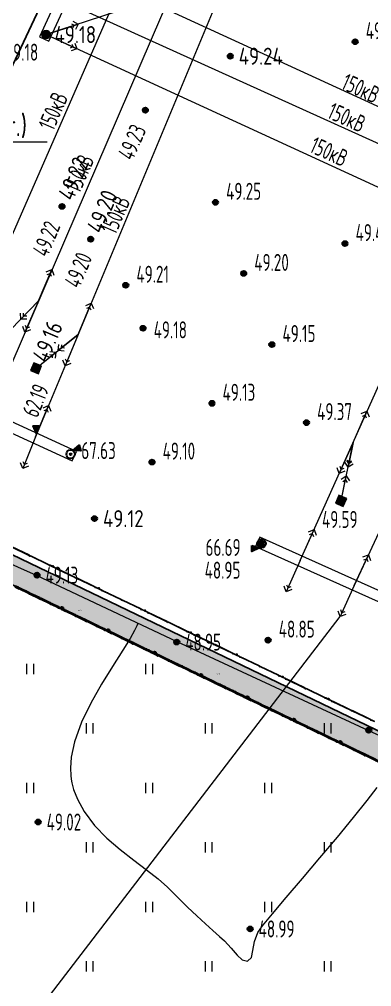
# Model space of a CAD drawing. Extents: x 1098675 to 1099684, y 381052 to 381453.
# Drawn here: x 1099322.9 to 1099343.6, y 381224.1 to 381281 of the extents above; entities that cross this region are included whole.
import ezdxf
from ezdxf.enums import TextEntityAlignment as Align

# ---------------------------------------------------------------- set-up
doc = ezdxf.new("R2010")
doc.units = 0
doc.header["$MEASUREMENT"] = 0
doc.header["$PDMODE"] = 34
doc.header["$PDSIZE"] = -1
doc.linetypes.add('Территория ПС Мелитопольская$0$GOST2.303 5', pattern=[24, 20, -1.5, 1, -1.5])
doc.layers.get('0').update_dxf_attribs({"linetype": 'CONTINUOUS', "lineweight": 0})
doc.layers.get('Defpoints').update_dxf_attribs({"color": 252, "linetype": 'CONTINUOUS'})
for name, color, linetype, lineweight in [('ГП-ВП вар.1', 7, 'CONTINUOUS', 0), ('ГП_ТЕКСТ_размеры', 7, 'CONTINUOUS', 5), ('Съемка', 253, 'CONTINUOUS', 20), ('Территория ПС Мелитопольская$0$0.2 Внешнее ограждение', 5, 'CONTINUOUS', 40), ('Тропа обхода предв.', 7, 'CONTINUOUS', 0)]:
    doc.layers.add(name, color=color, linetype=linetype, lineweight=lineweight)
for name, color, linetype in [('С_ВЫСОТА', 252, 'CONTINUOUS'), ('Территория ПС Мелитопольская$0$0.4 Тропа обхода', 8, 'CONTINUOUS'), ('Территория ПС Мелитопольская$0$3_Осевая', 3, 'Территория ПС Мелитопольская$0$GOST2.303 5'), ('Территория ПС Мелитопольская$0$5_Заштрих', 6, 'CONTINUOUS')]:
    doc.layers.add(name, color=color, linetype=linetype)
doc.layers.add('Территория ПС Мелитопольская$0$0.3 Внутреннее ограждение', color=7, linetype='CONTINUOUS', true_color=0x93278f)
doc.styles.add('GOST 2.304', font='GOST2304A.ttf', dxfattribs={"height": 1.25})
doc.styles.add('TOPO_D431', font='GOST2304A.ttf')
doc.styles.add('txt', font='GOST2304A.ttf')
doc.styles.add('ГОСТ', font='GOST2304A.ttf', dxfattribs={"height": 2.5})
doc.styles.add('Территория ПС Мелитопольская$0$Standard', font='GOST2304A.ttf')
doc.linetypes.add('ЗАБбетКВ^1', pattern='A,2,-0.498,0,[133,ltypeshp.shx,S=0.04,R=0,X=-0.04,Y=0],-0.001,[133,ltypeshp.shx,S=0.08,R=0,X=-0.08,Y=0],-0.001,[132,ltypeshp.shx,S=0.5,R=0,X=-0.5,Y=0],-0.001,["|",txt,S=0.5,R=0,X=0,Y=0.5],-0.499,2', length=5)
doc.dimstyles.new('ISO-25', dxfattribs={"dimtxt": 1.5, "dimasz": 1.5, "dimexe": 1.25, "dimexo": 0, "dimtad": 1, "dimtxsty": 'TOPO_D431', "dimcen": 2.5, "dimazin": 0, "dimtfac": 1, "dimtmove": 0, "dimatfit": 3, "dimfxl": 1, "dimarcsym": 0})

# ---------------------------------------------------------------- blocks, each defined once
blk = doc.blocks.new('Территория ПС Мелитопольская$0$Панель_Н3030_150_сбоку')
for p, q in [((5, 0), (10, 0)), ((5, 0), (5, -185)), ((10, 0), (10, -185)), ((5, -265), (5, -885)), ((7, -190), (34, -223)), ((34, -227), (7, -260)), ((10, -265), (10, -885)), ((38, -220), (11, -187)), ((11, -263), (38, -230)), ((5, -965), (5, -1585)), ((7, -890), (34, -923)), ((34, -927), (7, -960)), ((10, -965), (10, -1585)), ((38, -920), (11, -887)), ((11, -963), (38, -930)), ((5, -1665), (5, -2285)), ((7, -1590), (34, -1623)), ((34, -1627), (7, -1660)), ((10, -1665), (10, -2285)), ((38, -1620), (11, -1587)), ((11, -1663), (38, -1630)), ((5, -2365), (5, -2785)), ((7, -2290), (34, -2323)), ((34, -2327), (7, -2360)), ((7, -2790), (34, -2823)), ((34, -2827), (7, -2860)), ((10, -2365), (10, -2785)), ((38, -2320), (11, -2287)), ((11, -2363), (38, -2330)), ((38, -2820), (11, -2787)), ((11, -2863), (38, -2830)), ((5, -2865), (5, -3030)), ((5, -3030), (10, -3030)), ((10, -2865), (10, -3030))]:
    blk.add_line(p, q)
for centre in [(3, -25), (3, -175), (3, -275), (3, -425), (33, -225), (3, -575), (3, -725), (3, -875), (3, -975), (3, -1125), (33, -925), (3, -1275), (3, -1425), (3, -1575), (3, -1675), (33, -1625), (3, -1825), (3, -1975), (3, -2125), (3, -2275), (3, -2375), (3, -2525), (3, -2675), (3, -2775), (33, -2325), (33, -2825), (3, -2875), (3, -3025)]:
    blk.add_circle(centre, 2.5)
for centre, radius, start, end in [((13, -185), 7.5, 180, 219.486), ((13, -265), 7.5, 140.514, 180), ((13, -185), 2.5, 180, 219.486), ((13, -265), 2.5, 140.514, 180), ((33, -225), 7.5, 320.514, 39.486), ((13, -885), 7.5, 180, 219.486), ((13, -965), 7.5, 140.514, 180), ((13, -885), 2.5, 180, 219.486), ((13, -965), 2.5, 140.514, 180), ((33, -925), 7.5, 320.514, 39.486), ((13, -1585), 7.5, 180, 219.486), ((13, -1665), 7.5, 140.514, 180), ((13, -1585), 2.5, 180, 219.486), ((13, -1665), 2.5, 140.514, 180), ((33, -1625), 7.5, 320.514, 39.486), ((13, -2285), 7.5, 180, 219.486), ((13, -2365), 7.5, 140.514, 180), ((13, -2785), 7.5, 180, 219.486), ((13, -2285), 2.5, 180, 219.486), ((13, -2365), 2.5, 140.514, 180), ((13, -2785), 2.5, 180, 219.486), ((33, -2325), 7.5, 320.514, 39.486), ((33, -2825), 7.5, 320.514, 39.486), ((13, -2865), 7.5, 140.514, 180), ((13, -2865), 2.5, 140.514, 180)]:
    blk.add_arc(centre, radius, start, end)
blk = doc.blocks.new('*U75')
at = {"layer": 'Территория ПС Мелитопольская$0$5_Заштрих'}
h = blk.add_hatch(dxfattribs=at)
h.set_pattern_fill('ANSI31', color=256)
h.set_pattern_definition([(45, (-3717.2358, -503.4625), (-2.245064, 2.245064), [])])
edge = h.paths.add_edge_path()
edge.add_line((-40, 34), (-40, -34))
edge.add_arc((-34, -34), 6, 180, 270)
edge.add_line((-34, -40), (34, -40))
edge.add_arc((34, -34), 6, 270, 360)
edge.add_line((40, -34), (40, 34))
edge.add_arc((34, 34), 6, 0, 90)
edge.add_line((34, 40), (-34, 40))
edge.add_arc((-34, 34), 6, 90, 180)
edge = h.paths.add_edge_path(flags=16)
edge.add_line((-37, 34), (-37, -34))
edge.add_arc((-34, -34), 3, 180, 270)
edge.add_line((-34, -37), (34, -37))
edge.add_arc((34, -34), 3, 270, 360)
edge.add_line((37, -34), (37, 34))
edge.add_arc((34, 34), 3, 360, 450)
edge.add_line((34, 37), (-34, 37))
edge.add_arc((-34, 34), 3, 90, 180)
for points in [[(34, 40), (-34, 40, 0.414214), (-40, 34), (-40, -34, 0.414214), (-34, -40), (34, -40, 0.414214), (40, -34), (40, 34, 0.414214)], [(34, 37), (-34, 37, 0.414214), (-37, 34), (-37, -34, 0.414214), (-34, -37), (34, -37, 0.414214), (37, -34), (37, 34, 0.414214)]]:
    blk.add_lwpolyline(points, format="xyb", close=True)
at = {"layer": 'Территория ПС Мелитопольская$0$3_Осевая'}
for p, q in [((-80, 0), (80, 0)), ((0, -80), (0, 80))]:
    blk.add_line(p, q, dxfattribs=at)
at = {"style": 'Территория ПС Мелитопольская$0$Standard', "flags": 9}
for tag, p in [('НАИМЕНОВАНИЕ', (71, -97)), ('ЕД.ИЗМ', (71, -177))]:
    blk.add_attdef(tag, p, '', height=50, dxfattribs=at)
blk = doc.blocks.new('*U68')
at = {"xscale": -1}
for name, p, rotation in [('Территория ПС Мелитопольская$0$Панель_Н3030_150_сбоку', (-47179, 20665), 66.34085560068982), ('*U75', (-44389, 19481), 336.3408556006899), ('Территория ПС Мелитопольская$0$Панель_Н3030_150_сбоку', (-44403, 19449), 66.34085560068982), ('*U75', (-41614, 18265), 336.3408556006899), ('Территория ПС Мелитопольская$0$Панель_Н3030_150_сбоку', (-41628, 18233), 66.34085560068982), ('*U75', (-38839, 17050), 336.3408556006899), ('Территория ПС Мелитопольская$0$Панель_Н3030_150_сбоку', (-38853, 17018), 66.34085560068982), ('*U75', (-36063, 15834), 336.3408556006899), ('Территория ПС Мелитопольская$0$Панель_Н3030_150_сбоку', (-36077, 15802), 66.34085560068982), ('*U75', (-33288, 14618), 336.3408556006899), ('Территория ПС Мелитопольская$0$Панель_Н3030_150_сбоку', (-33302, 14586), 66.34085560068982), ('*U75', (-30513, 13402), 336.3408556006899), ('Территория ПС Мелитопольская$0$Панель_Н3030_150_сбоку', (-30527, 13370), 66.34085560068982), ('*U75', (-27737, 12186), 336.3408556006899), ('Территория ПС Мелитопольская$0$Панель_Н3030_150_сбоку', (-27751, 12154), 66.34085560068982)]:
    blk.add_blockref(name, p, dxfattribs=dict(at, rotation=rotation))
blk = doc.blocks.new('Территория ПС Мелитопольская$0$3D Панель ограждения L3030')
for p, q in [((5, -185), (5, 0)), ((5, 0), (10, 0)), ((5, -1460), (5, -265)), ((7, -190), (34, -223)), ((34, -227), (7, -260)), ((10, -185), (10, 0)), ((10, -1461), (10, -265)), ((38, -220), (11, -187)), ((11, -263), (38, -230)), ((34, -223), (38, -220)), ((34, -227), (38, -230)), ((5, -1540), (5, -2735)), ((34, -1498), (7, -1465)), ((7, -1535), (34, -1502)), ((10, -1540), (10, -2735)), ((11, -1462), (38, -1495)), ((38, -1505), (11, -1538)), ((34, -1498), (38, -1495)), ((34, -1502), (38, -1505)), ((5, -2815), (5, -3000)), ((34, -2773), (7, -2740)), ((7, -2810), (34, -2777)), ((10, -2815), (10, -3000)), ((11, -2737), (38, -2770)), ((38, -2780), (11, -2813)), ((34, -2773), (38, -2770)), ((34, -2777), (38, -2780)), ((5, -3000), (10, -3000))]:
    blk.add_line(p, q)
for centre in [(3, -25), (3, -175), (3, -275), (3, -425), (33, -225), (3, -575), (3, -725), (3, -825), (3, -975), (3, -1125), (3, -1275), (3, -1375), (3, -1450), (3, -1550), (3, -1625), (33, -1500), (3, -1725), (3, -1875), (3, -2025), (3, -2175), (3, -2275), (3, -2425), (3, -2575), (3, -2725), (3, -2825), (33, -2775), (3, -2975)]:
    blk.add_circle(centre, 2.5)
for centre, radius, start, end in [((13, -185), 7.5, 180, 219.486), ((13, -265), 7.5, 140.514, 180), ((13, -185), 2.5, 180, 219.486), ((13, -265), 2.5, 140.514, 180), ((33, -225), 2.5, 320.514, 39.486), ((33, -225), 7.5, 320.514, 39.486), ((13, -1460), 7.5, 180, 219.486), ((13, -1540), 7.5, 140.514, 180), ((13, -1460), 2.5, 180, 219.486), ((13, -1540), 2.5, 140.514, 180), ((33, -1500), 2.5, 320.514, 39.486), ((33, -1500), 7.5, 320.514, 39.486), ((13, -2735), 7.5, 180, 219.486), ((13, -2815), 7.5, 140.514, 180), ((13, -2735), 2.5, 180, 219.486), ((13, -2815), 2.5, 140.514, 180), ((33, -2775), 2.5, 320.514, 39.486), ((33, -2775), 7.5, 320.514, 39.486)]:
    blk.add_arc(centre, radius, start, end)
blk = doc.blocks.new('*U100')
at = {"layer": 'Территория ПС Мелитопольская$0$5_Заштрих'}
h = blk.add_hatch(dxfattribs=at)
h.set_pattern_fill('ANSI31', color=256)
h.set_pattern_definition([(45, (-3707.2358, -503.4625), (-2.245064, 2.245064), [])])
edge = h.paths.add_edge_path()
edge.add_line((-20, 27), (-20, -27))
edge.add_arc((-17, -27), 3, 180, 270)
edge.add_line((-17, -30), (17, -30))
edge.add_arc((17, -27), 3, 270, 360)
edge.add_line((20, -27), (20, 27))
edge.add_arc((17, 27), 3, 360, 450)
edge.add_line((17, 30), (-17, 30))
edge.add_arc((-17, 27), 3, 89.9979, 180.0021)
edge = h.paths.add_edge_path(flags=16)
edge.add_line((-18, 27), (-18, -27))
edge.add_arc((-17, -27), 1.5, 180, 270)
edge.add_line((-17, -28), (17, -28))
edge.add_arc((17, -27), 1.5, 270, 360)
edge.add_line((19, -27), (19, 27))
edge.add_arc((17, 27), 1.5, 360, 450)
edge.add_line((17, 29), (-17, 29))
edge.add_arc((-17, 27), 1.5, 90, 180)
for points in [[(-17, -30), (17, -30, 0.414214), (20, -27), (20, 27, 0.414214), (17, 30), (-17, 30, 0.414214), (-20, 27), (-20, -27, 0.414214)], [(-17, -28), (17, -28, 0.414214), (19, -27), (19, 27, 0.414214), (17, 29), (-17, 29, 0.414214), (-18, 27), (-18, -27, 0.414214)]]:
    blk.add_lwpolyline(points, format="xyb", close=True)
at = {"layer": 'Территория ПС Мелитопольская$0$3_Осевая'}
for p, q in [((-20, 0), (20, 0)), ((0, -30), (0, 30))]:
    blk.add_line(p, q, dxfattribs=at)
blk = doc.blocks.new('*U76')
at = {"xscale": -1, "rotation": 66.34255288408228}
for name, p in [('Территория ПС Мелитопольская$0$3D Панель ограждения L3030', (-46712, 20464)), ('*U100', (-43958, 19274)), ('Территория ПС Мелитопольская$0$3D Панель ограждения L3030', (-43964, 19260)), ('*U100', (-41210, 18070)), ('Территория ПС Мелитопольская$0$3D Панель ограждения L3030', (-41216, 18057)), ('*U100', (-38462, 16867)), ('Территория ПС Мелитопольская$0$3D Панель ограждения L3030', (-38468, 16853)), ('*U100', (-35714, 15663)), ('Территория ПС Мелитопольская$0$3D Панель ограждения L3030', (-35720, 15649)), ('*U100', (-32967, 14459)), ('Территория ПС Мелитопольская$0$3D Панель ограждения L3030', (-32973, 14445)), ('*U100', (-30219, 13255)), ('Территория ПС Мелитопольская$0$3D Панель ограждения L3030', (-30225, 13241)), ('*U100', (-27471, 12051)), ('Территория ПС Мелитопольская$0$3D Панель ограждения L3030', (-27477, 12038))]:
    blk.add_blockref(name, p, dxfattribs=at)
blk = doc.blocks.new('Территория ПС Мелитопольская')
at = {"layer": 'Территория ПС Мелитопольская$0$0.4 Тропа обхода', "transparency": 33554534}
h = blk.add_hatch(color=256, dxfattribs=at)
h.dxf.hatch_style = 1
h.paths.add_polyline_path([(782981, 504307), (781510, 504938), (759016, 452508), (614317, 515898), (613675, 514432), (759851, 450395)])
h.paths.add_polyline_path([(784251, 511326), (785722, 510695), (803315, 551703), (801844, 552334)])
at = {"layer": 'Территория ПС Мелитопольская$0$0.4 Тропа обхода'}
blk.add_lwpolyline([(782981, 504307), (781510, 504938), (759016, 452508), (614317, 515898), (613675, 514432), (759851, 450395), (782981, 504307)], dxfattribs=at)
at = {"layer": 'Территория ПС Мелитопольская$0$0.2 Внешнее ограждение'}
blk.add_blockref('*U68', (759812, 450417), dxfattribs=at)
at = {"layer": 'Территория ПС Мелитопольская$0$0.3 Внутреннее ограждение'}
blk.add_blockref('*U76', (758775, 453055), dxfattribs=at)
blk = doc.blocks.new('*D130')
at = {"layer": 'Defpoints', "color": 0, "lineweight": 60, "ltscale": 5.5, "transparency": 16777216}
for p in [(1099319.752, 381299.525), (1099300.292, 381258.321), (1099310.688, 381253.411)]:
    blk.add_point(p, dxfattribs=at)
at = {"layer": 'ГП_ТЕКСТ_размеры', "color": 0, "lineweight": -2, "ltscale": 5.5, "transparency": 16777216}
for p, q in [((1099319.752, 381299.525), (1099331.278, 381294.081)), ((1099329.507, 381293.259), (1099311.328, 381254.768)), ((1099300.292, 381258.321), (1099311.818, 381252.878))]:
    blk.add_line(p, q, dxfattribs=at)
at = {"layer": 'ГП_ТЕКСТ_размеры', "color": 0, "lineweight": 60, "ltscale": 5.5, "transparency": 16777216}
for points in [[(1099329.281, 381293.365), (1099329.733, 381293.152), (1099330.147, 381294.615)], [(1099311.102, 381254.874), (1099311.554, 381254.661), (1099310.688, 381253.411)]]:
    blk.add_solid(points, dxfattribs=at)
at = {"layer": 'ГП_ТЕКСТ_размеры', "color": 0, "ltscale": 5.5, "transparency": 16777216, "insert": (1099318.965, 381274.423), "char_height": 1.5, "attachment_point": 5, "rotation": 64.7198, "style": 'TOPO_D431'}
blk.add_mtext('45,57', dxfattribs=at)
blk = doc.blocks.new('*D152')
at = {"layer": 'Defpoints', "color": 0, "linetype": 'Continuous', "lineweight": 60, "transparency": 16777216}
for p in [(1099316.343, 381298.325), (1099324.958, 381294.26), (1099299.782, 381263.225)]:
    blk.add_point(p, dxfattribs=at)
at = {"layer": 'ГП_ТЕКСТ_размеры', "color": 0, "linetype": 'Continuous', "lineweight": -2, "transparency": 16777216}
for p, q in [((1099316.343, 381298.325), (1099326.088, 381293.727)), ((1099309.038, 381260.517), (1099324.318, 381292.904)), ((1099299.782, 381263.225), (1099309.528, 381258.627))]:
    blk.add_line(p, q, dxfattribs=at)
at = {"layer": 'ГП_ТЕКСТ_размеры', "color": 0, "linetype": 'Continuous', "lineweight": 60, "transparency": 16777216}
for points in [[(1099324.092, 381293.011), (1099324.544, 381292.797), (1099324.958, 381294.26)], [(1099308.812, 381260.624), (1099309.264, 381260.411), (1099308.398, 381259.161)]]:
    blk.add_solid(points, dxfattribs=at)
at = {"layer": 'ГП_ТЕКСТ_размеры', "color": 0, "linetype": 'Continuous', "transparency": 16777216, "insert": (1099314.846, 381276.316), "char_height": 1.5, "attachment_point": 5, "rotation": 64.7419, "style": 'TOPO_D431'}
blk.add_mtext('38,81', dxfattribs=at)
blk = doc.blocks.new('Съемка')
at = {"layer": 'Съемка', "linetype": 'Continuous', "lineweight": -2, "true_color": 0xffffff}
h = blk.add_hatch(color=7, dxfattribs=at)
h.dxf.hatch_style = 1
edge = h.paths.add_edge_path()
edge.add_arc((1099324.421, 381280.113), 0.25, 0, 360)
at = {"layer": 'Съемка', "linetype": 'Continuous', "lineweight": -2}
h = blk.add_hatch(color=8, dxfattribs=at)
h.dxf.hatch_style = 1
edge = h.paths.add_edge_path()
edge.add_arc((1099324.421, 381280.113), 0.15, 0, 360)
h = blk.add_hatch(color=8, dxfattribs=at)
h.dxf.hatch_style = 1
edge = h.paths.add_edge_path()
edge.add_arc((1099324.421, 381280.113), 0.15, 0, 360)
h = blk.add_hatch(color=8, dxfattribs=at)
edge = h.paths.add_edge_path()
edge.add_arc((1099324.421, 381280.113), 0.05, 0, 360)
h = blk.add_hatch(color=8, dxfattribs=at)
h.dxf.hatch_style = 1
edge = h.paths.add_edge_path()
edge.add_arc((1099342.612, 381279.692), 0.15, 0, 360)
h = blk.add_hatch(color=8, dxfattribs=at)
h.dxf.hatch_style = 1
edge = h.paths.add_edge_path()
edge.add_arc((1099342.612, 381279.692), 0.15, 0, 360)
h = blk.add_hatch(color=8, dxfattribs=at)
h.dxf.hatch_style = 1
edge = h.paths.add_edge_path()
edge.add_arc((1099335.261, 381278.841), 0.15, 0, 360)
h = blk.add_hatch(color=8, dxfattribs=at)
h.dxf.hatch_style = 1
edge = h.paths.add_edge_path()
edge.add_arc((1099330.272, 381275.666), 0.15, 0, 360)
h = blk.add_hatch(color=8, dxfattribs=at)
h.dxf.hatch_style = 1
edge = h.paths.add_edge_path()
edge.add_arc((1099330.272, 381275.666), 0.15, 0, 360)
h = blk.add_hatch(color=8, dxfattribs=at)
h.dxf.hatch_style = 1
edge = h.paths.add_edge_path()
edge.add_arc((1099325.362, 381270.005), 0.15, 0, 360)
h = blk.add_hatch(color=8, dxfattribs=at)
h.dxf.hatch_style = 1
edge = h.paths.add_edge_path()
edge.add_arc((1099325.362, 381270.005), 0.15, 0, 360)
h = blk.add_hatch(color=8, dxfattribs=at)
h.dxf.hatch_style = 1
edge = h.paths.add_edge_path()
edge.add_arc((1099334.395, 381270.245), 0.15, 0, 360)
h = blk.add_hatch(color=8, dxfattribs=at)
h.dxf.hatch_style = 1
edge = h.paths.add_edge_path()
edge.add_arc((1099334.395, 381270.245), 0.15, 0, 360)
h = blk.add_hatch(color=8, dxfattribs=at)
h.dxf.hatch_style = 1
edge = h.paths.add_edge_path()
edge.add_arc((1099327.053, 381268.076), 0.15, 0, 360)
h = blk.add_hatch(color=8, dxfattribs=at)
h.dxf.hatch_style = 1
edge = h.paths.add_edge_path()
edge.add_arc((1099327.053, 381268.076), 0.15, 0, 360)
h = blk.add_hatch(color=8, dxfattribs=at)
h.dxf.hatch_style = 1
edge = h.paths.add_edge_path()
edge.add_arc((1099342.012, 381267.818), 0.15, 0, 360)
h = blk.add_hatch(color=8, dxfattribs=at)
h.dxf.hatch_style = 1
edge = h.paths.add_edge_path()
edge.add_arc((1099336.053, 381266.062), 0.15, 0, 360)
h = blk.add_hatch(color=8, dxfattribs=at)
h.dxf.hatch_style = 1
edge = h.paths.add_edge_path()
edge.add_arc((1099329.115, 381265.366), 0.15, 0, 360)
h = blk.add_hatch(color=8, dxfattribs=at)
h.dxf.hatch_style = 1
edge = h.paths.add_edge_path()
edge.add_arc((1099330.132, 381262.837), 0.15, 0, 360)
h = blk.add_hatch(color=8, dxfattribs=at)
h.dxf.hatch_style = 1
edge = h.paths.add_edge_path()
edge.add_arc((1099337.711, 381261.879), 0.15, 0, 360)
h = blk.add_hatch(color=8, dxfattribs=at)
h.dxf.hatch_style = 1
edge = h.paths.add_edge_path()
edge.add_arc((1099337.711, 381261.879), 0.15, 0, 360)
at = {"layer": 'Съемка', "linetype": 'Continuous', "lineweight": -2, "true_color": 0xffffff}
h = blk.add_hatch(color=7, dxfattribs=at)
h.dxf.hatch_style = 1
h.paths.add_polyline_path([(1099323.508, 381260.351), (1099323.97, 381260.159), (1099324.162, 381260.621), (1099323.7, 381260.813)])
at = {"layer": 'Съемка', "linetype": 'Continuous', "lineweight": -2}
h = blk.add_hatch(color=8, dxfattribs=at)
h.dxf.hatch_style = 1
edge = h.paths.add_edge_path()
edge.add_arc((1099323.835, 381260.486), 0.15, 0, 360)
h = blk.add_hatch(color=8, dxfattribs=at)
edge = h.paths.add_edge_path()
edge.add_arc((1099323.835, 381260.486), 0.05, -22.6078, 337.3922)
h = blk.add_hatch(color=8, dxfattribs=at)
h.dxf.hatch_style = 1
edge = h.paths.add_edge_path()
edge.add_arc((1099334.184, 381258.422), 0.15, 0, 360)
h = blk.add_hatch(color=8, dxfattribs=at)
h.dxf.hatch_style = 1
edge = h.paths.add_edge_path()
edge.add_arc((1099339.748, 381257.285), 0.15, 0, 360)
at = {"layer": 'Съемка', "lineweight": -2}
for points in [[(1099324.015, 381257.098), (1099323.865, 381256.648), (1099323.665, 381257.098)], [(1099326.472, 381255.622), (1099325.998, 381255.642), (1099326.375, 381255.958)], [(1099336.532, 381250.059), (1099336.984, 381249.915), (1099336.537, 381249.709)]]:
    blk.add_hatch(color=8, dxfattribs=at).paths.add_polyline_path(points)
at = {"layer": 'Съемка', "linetype": 'Continuous', "lineweight": -2}
h = blk.add_hatch(color=8, dxfattribs=at)
edge = h.paths.add_edge_path()
edge.add_arc((1099325.87, 381255.43), 0.05, 0, 360)
h = blk.add_hatch(color=8, dxfattribs=at)
h.dxf.hatch_style = 1
edge = h.paths.add_edge_path()
edge.add_arc((1099330.657, 381254.964), 0.15, 0, 360)
h = blk.add_hatch(color=8, dxfattribs=at)
h.dxf.hatch_style = 1
edge = h.paths.add_edge_path()
edge.add_arc((1099330.657, 381254.964), 0.15, 0, 360)
at = {"layer": 'Съемка', "linetype": 'Continuous', "lineweight": -2, "true_color": 0xffffff}
h = blk.add_hatch(color=7, dxfattribs=at)
h.dxf.hatch_style = 1
h.paths.add_polyline_path([(1099341.455, 381252.559), (1099341.915, 381252.361), (1099342.113, 381252.82), (1099341.654, 381253.019)])
at = {"layer": 'Съемка', "linetype": 'Continuous', "lineweight": -2}
h = blk.add_hatch(color=8, dxfattribs=at)
h.dxf.hatch_style = 1
edge = h.paths.add_edge_path()
edge.add_arc((1099341.784, 381252.69), 0.15, 0, 360)
h = blk.add_hatch(color=8, dxfattribs=at)
edge = h.paths.add_edge_path()
edge.add_arc((1099341.784, 381252.69), 0.05, -23.3386, 336.6614)
h = blk.add_hatch(color=8, dxfattribs=at)
h.dxf.hatch_style = 1
edge = h.paths.add_edge_path()
edge.add_arc((1099327.275, 381251.64), 0.15, 0, 360)
h = blk.add_hatch(color=8, dxfattribs=at)
h.dxf.hatch_style = 1
edge = h.paths.add_edge_path()
edge.add_arc((1099337.102, 381250.174), 0.15, 0, 360)
h = blk.add_hatch(color=8, dxfattribs=at)
edge = h.paths.add_edge_path()
edge.add_arc((1099337.102, 381250.174), 0.05, 0, 360)
h = blk.add_hatch(color=8, dxfattribs=at)
h.dxf.hatch_style = 1
edge = h.paths.add_edge_path()
edge.add_arc((1099323.892, 381248.315), 0.15, 0, 360)
h = blk.add_hatch(color=8, dxfattribs=at)
h.dxf.hatch_style = 1
edge = h.paths.add_edge_path()
edge.add_arc((1099332.116, 381244.38), 0.15, 0, 360)
h = blk.add_hatch(color=8, dxfattribs=at)
h.dxf.hatch_style = 1
edge = h.paths.add_edge_path()
edge.add_arc((1099337.49, 381244.491), 0.15, 0, 360)
h = blk.add_hatch(color=8, dxfattribs=at)
h.dxf.hatch_style = 1
edge = h.paths.add_edge_path()
edge.add_arc((1099337.49, 381244.491), 0.15, 0, 360)
h = blk.add_hatch(color=8, dxfattribs=at)
h.dxf.hatch_style = 1
edge = h.paths.add_edge_path()
edge.add_arc((1099343.414, 381239.195), 0.15, 0, 360)
h = blk.add_hatch(color=8, dxfattribs=at)
h.dxf.hatch_style = 1
edge = h.paths.add_edge_path()
edge.add_arc((1099323.96, 381233.794), 0.15, 0, 360)
h = blk.add_hatch(color=8, dxfattribs=at)
h.dxf.hatch_style = 1
edge = h.paths.add_edge_path()
edge.add_arc((1099336.432, 381227.503), 0.15, 0, 360)
at = {"layer": 'Съемка', "color": 8, "linetype": 'Continuous', "lineweight": 20}
for p, q in [((1099323.3, 381242.5), (1099323.3, 381243.1)), ((1099323.3, 381242.5), (1099323.3, 381243.1)), ((1099323.7, 381242.5), (1099323.7, 381243.1)), ((1099323.7, 381242.5), (1099323.7, 381243.1)), ((1099330.3, 381242.5), (1099330.3, 381243.1)), ((1099330.3, 381242.5), (1099330.3, 381243.1)), ((1099330.7, 381242.5), (1099330.7, 381243.1)), ((1099330.7, 381242.5), (1099330.7, 381243.1)), ((1099326.8, 381239), (1099326.8, 381239.6)), ((1099326.8, 381239), (1099326.8, 381239.6)), ((1099327.2, 381239), (1099327.2, 381239.6)), ((1099327.2, 381239), (1099327.2, 381239.6)), ((1099333.8, 381239), (1099333.8, 381239.6)), ((1099333.8, 381239), (1099333.8, 381239.6)), ((1099334.2, 381239), (1099334.2, 381239.6)), ((1099334.2, 381239), (1099334.2, 381239.6)), ((1099340.8, 381239), (1099340.8, 381239.6)), ((1099340.8, 381239), (1099340.8, 381239.6)), ((1099341.2, 381239), (1099341.2, 381239.6)), ((1099341.2, 381239), (1099341.2, 381239.6)), ((1099323.3, 381235.5), (1099323.3, 381236.1)), ((1099323.3, 381235.5), (1099323.3, 381236.1)), ((1099323.7, 381235.5), (1099323.7, 381236.1)), ((1099323.7, 381235.5), (1099323.7, 381236.1)), ((1099330.3, 381235.5), (1099330.3, 381236.1)), ((1099330.3, 381235.5), (1099330.3, 381236.1)), ((1099330.7, 381235.5), (1099330.7, 381236.1)), ((1099330.7, 381235.5), (1099330.7, 381236.1)), ((1099337.3, 381235.5), (1099337.3, 381236.1)), ((1099337.3, 381235.5), (1099337.3, 381236.1)), ((1099337.7, 381235.5), (1099337.7, 381236.1)), ((1099337.7, 381235.5), (1099337.7, 381236.1)), ((1099326.8, 381232), (1099326.8, 381232.6)), ((1099326.8, 381232), (1099326.8, 381232.6)), ((1099327.2, 381232), (1099327.2, 381232.6)), ((1099327.2, 381232), (1099327.2, 381232.6)), ((1099333.8, 381232), (1099333.8, 381232.6)), ((1099333.8, 381232), (1099333.8, 381232.6)), ((1099334.2, 381232), (1099334.2, 381232.6)), ((1099334.2, 381232), (1099334.2, 381232.6)), ((1099340.8, 381232), (1099340.8, 381232.6)), ((1099340.8, 381232), (1099340.8, 381232.6)), ((1099341.2, 381232), (1099341.2, 381232.6)), ((1099341.2, 381232), (1099341.2, 381232.6)), ((1099323.3, 381228.5), (1099323.3, 381229.1)), ((1099323.3, 381228.5), (1099323.3, 381229.1)), ((1099323.7, 381228.5), (1099323.7, 381229.1)), ((1099323.7, 381228.5), (1099323.7, 381229.1)), ((1099330.3, 381228.5), (1099330.3, 381229.1)), ((1099330.3, 381228.5), (1099330.3, 381229.1)), ((1099330.7, 381228.5), (1099330.7, 381229.1)), ((1099330.7, 381228.5), (1099330.7, 381229.1)), ((1099337.3, 381228.5), (1099337.3, 381229.1)), ((1099337.3, 381228.5), (1099337.3, 381229.1)), ((1099337.7, 381228.5), (1099337.7, 381229.1)), ((1099337.7, 381228.5), (1099337.7, 381229.1)), ((1099326.8, 381225), (1099326.8, 381225.6)), ((1099326.8, 381225), (1099326.8, 381225.6)), ((1099327.2, 381225), (1099327.2, 381225.6)), ((1099327.2, 381225), (1099327.2, 381225.6)), ((1099333.8, 381225), (1099333.8, 381225.6)), ((1099333.8, 381225), (1099333.8, 381225.6)), ((1099334.2, 381225), (1099334.2, 381225.6)), ((1099334.2, 381225), (1099334.2, 381225.6)), ((1099340.8, 381225), (1099340.8, 381225.6)), ((1099340.8, 381225), (1099340.8, 381225.6)), ((1099341.2, 381225), (1099341.2, 381225.6)), ((1099341.2, 381225), (1099341.2, 381225.6))]:
    blk.add_line(p, q, dxfattribs=at)
for points in [[(1099339.375, 381249.167), (1099353.303, 381280.191), (1099364.626, 381312.652), (1099370.565, 381323.664), (1099370.565, 381327.083)], [(1099373.556, 381325.154), (1099372.761, 381322.686), (1099367.187, 381311.429), (1099356.937, 381278.612), (1099342.553, 381247.697)], [(1099340.974, 381310.78), (1099331.797, 381289.781), (1099318.292, 381258.913)], [(1099321.071, 381257.715), (1099334.396, 381288.612), (1099344.558, 381309.161)], [(1099347.993, 381307.587), (1099336.746, 381287.524), (1099323.805, 381256.445)], [(1099336.665, 381284.119), (1099324.421, 381280.113)], [(1099326.236, 381284.045), (1099359.138, 381268.923), (1099372.669, 381262.966)], [(1099371.805, 381261.179), (1099358.296, 381267.213), (1099325.317, 381282.165)], [(1099326.007, 381280.895), (1099326.322, 381280.735), (1099326.162, 381280.42)], [(1099324.421, 381280.113), (1099326.322, 381280.735)], [(1099325.927, 381280.737), (1099326.085, 381280.658), (1099326.005, 381280.5)], [(1099324.421, 381280.113), (1099357.323, 381265), (1099370.859, 381259.027)], [(1099324.421, 381280.113), (1099326.239, 381279.279)], [(1099325.95, 381279.549), (1099326.012, 381279.383), (1099325.846, 381279.322)], [(1099326.116, 381279.61), (1099326.239, 381279.279), (1099325.907, 381279.156)], [(1099323.977, 381264.445), (1099324.756, 381266.287)], [(1099324.428, 381266.155), (1099324.756, 381266.287), (1099324.889, 381265.96)], [(1099324.495, 381265.991), (1099324.659, 381266.057), (1099324.725, 381265.893)], [(1099321.252, 381261.639), (1099323.977, 381264.445)], [(1099323.977, 381264.445), (1099322.932, 381263.369)], [(1099323.977, 381264.445), (1099323.177, 381262.612)], [(1099326.315, 381262.472), (1099327.083, 381264.318)], [(1099326.756, 381264.184), (1099327.083, 381264.318), (1099327.218, 381263.992)], [(1099323.286, 381263.374), (1099322.932, 381263.369), (1099322.927, 381263.723)], [(1099323.283, 381263.551), (1099323.106, 381263.549), (1099323.104, 381263.725)], [(1099326.824, 381264.02), (1099326.987, 381264.088), (1099327.055, 381263.924)], [(1099323.506, 381262.741), (1099323.177, 381262.612), (1099323.048, 381262.941)], [(1099323.442, 381262.906), (1099323.277, 381262.841), (1099323.213, 381263.006)], [(1099323.835, 381260.486), (1099326.315, 381262.472)], [(1099326.315, 381262.472), (1099325.144, 381261.534)], [(1099326.315, 381262.472), (1099325.546, 381260.626)], [(1099323.835, 381260.486), (1099325.006, 381261.424)], [(1099324.654, 381261.463), (1099325.006, 381261.424), (1099324.967, 381261.072)], [(1099325.495, 381261.496), (1099325.144, 381261.534), (1099325.183, 381261.886)], [(1099325.515, 381261.671), (1099325.339, 381261.691), (1099325.358, 381261.866)], [(1099324.635, 381261.287), (1099324.811, 381261.267), (1099324.791, 381261.092)], [(1099325.873, 381260.76), (1099325.546, 381260.626), (1099325.411, 381260.953)], [(1099325.805, 381260.924), (1099325.642, 381260.857), (1099325.574, 381261.02)], [(1099323.805, 381256.445), (1099324.574, 381258.292)], [(1099324.247, 381258.157), (1099324.574, 381258.292), (1099324.708, 381257.965)], [(1099324.314, 381257.993), (1099324.478, 381258.061), (1099324.545, 381257.897)], [(1099342.503, 381256.126), (1099343.303, 381257.959)], [(1099342.974, 381257.83), (1099343.303, 381257.959), (1099343.432, 381257.63)], [(1099343.038, 381257.665), (1099343.203, 381257.73), (1099343.268, 381257.565)], [(1099323.805, 381256.445), (1099323.058, 381254.59)], [(1099342.503, 381256.126), (1099341.679, 381254.304)], [(1099341.784, 381252.69), (1099342.503, 381256.126)], [(1099342.503, 381256.126), (1099342.196, 381254.658)], [(1099323.383, 381254.729), (1099323.058, 381254.59), (1099322.919, 381254.915)], [(1099323.314, 381254.891), (1099323.151, 381254.822), (1099323.082, 381254.985)], [(1099342.01, 381254.428), (1099341.679, 381254.304), (1099341.554, 381254.634)], [(1099341.948, 381254.594), (1099341.782, 381254.531), (1099341.72, 381254.697)], [(1099342.492, 381254.851), (1099342.196, 381254.658), (1099342.002, 381254.954)], [(1099341.784, 381252.69), (1099342.091, 381254.158)], [(1099341.795, 381253.965), (1099342.091, 381254.158), (1099342.285, 381253.862)], [(1099341.892, 381253.817), (1099342.04, 381253.913), (1099342.137, 381253.765)], [(1099339.375, 381249.167), (1099340.194, 381250.991)], [(1099339.863, 381250.866), (1099340.194, 381250.991), (1099340.319, 381250.661)], [(1099339.926, 381250.7), (1099340.091, 381250.763), (1099340.154, 381250.598)], [(1099342.553, 381247.697), (1099343.397, 381249.51)], [(1099343.065, 381249.389), (1099343.397, 381249.51), (1099343.518, 381249.178)], [(1099339.375, 381249.167), (1099338.561, 381247.34)], [(1099343.125, 381249.223), (1099343.292, 381249.283), (1099343.352, 381249.117)], [(1099338.891, 381247.466), (1099338.561, 381247.34), (1099338.434, 381247.67)], [(1099338.828, 381247.631), (1099338.663, 381247.568), (1099338.599, 381247.733)], [(1099342.553, 381247.697), (1099341.73, 381245.874)], [(1099342.061, 381245.999), (1099341.73, 381245.874), (1099341.605, 381246.205)], [(1099341.999, 381246.164), (1099341.833, 381246.102), (1099341.771, 381246.267)], [(1099305.956, 381199.246), (1099341.73, 381245.874)]]:
    blk.add_lwpolyline(points, dxfattribs=at)
at = {"layer": 'Съемка', "color": 8, "linetype": 'ЗАБбетКВ^1', "ltscale": 0.5, "flags": 128}
blk.add_lwpolyline([(1099301.955, 381258.098), (1099311.566, 381253.791), (1099323.841, 381248.322), (1099332.114, 381244.408), (1099343.396, 381239.177), (1099352.139, 381235.192), (1099359.005, 381232.409), (1099358.75, 381230.702), (1099360.214, 381229.758), (1099370.634, 381227.471), (1099377.284, 381241.662), (1099382.961, 381253.695), (1099388.034, 381264.93), (1099389.194, 381267.819), (1099394.493, 381278.905), (1099397.348, 381284.999), (1099401.87, 381294.263), (1099403.697, 381298.318), (1099413.329, 381318.889), (1099413.649, 381319.569)], dxfattribs=at)
at = {"layer": 'Съемка', "color": 8, "linetype": 'Continuous', "flags": 128}
for points in [[(1099324.039, 381279.971), (1099324.585, 381279.722), (1099326.618, 381284.177), (1099326.072, 381284.426)], [(1099315.82, 381260.35), (1099315.57, 381259.804), (1099325.968, 381255.045), (1099326.218, 381255.59)], [(1099336.997, 381250.551), (1099336.751, 381250.003), (1099348.336, 381244.8), (1099348.582, 381245.347)]]:
    blk.add_lwpolyline(points, close=True, dxfattribs=at)
at = {"layer": 'Съемка', "color": 8, "linetype": 'Continuous', "lineweight": 20}
for points in [[(1099323.508, 381260.351), (1099323.97, 381260.159), (1099324.162, 381260.621), (1099323.7, 381260.813)], [(1099341.455, 381252.559), (1099341.915, 381252.361), (1099342.113, 381252.82), (1099341.654, 381253.019)]]:
    blk.add_lwpolyline(points, close=True, dxfattribs=at)
for points in [[(1099325.62, 381257.43, 0, 0, 0), (1099325.47, 381256.58, 0, 0, 0), (1099325.97, 381256.93, 0, 0, 0), (1099325.894, 381255.979, 0.25, 0, 0), (1099325.87, 381255.68, 0, 0, 0)], [(1099336.852, 381252.174, 0, 0, 0), (1099336.702, 381251.324, 0, 0, 0), (1099337.202, 381251.674, 0, 0, 0), (1099337.126, 381250.723, 0.25, 0, 0), (1099337.102, 381250.424, 0, 0, 0)]]:
    blk.add_lwpolyline(points, format="xyseb", dxfattribs=at)
at = {"layer": 'Съемка', "color": 8, "linetype": 'Continuous', "lineweight": -2, "flags": 128}
for points in [[(1099324.015, 381257.098), (1099323.865, 381256.648), (1099323.665, 381257.098), (1099324.015, 381257.098), (1099324.015, 381257.098)], [(1099326.472, 381255.622), (1099325.998, 381255.642), (1099326.375, 381255.958), (1099326.472, 381255.622), (1099326.472, 381255.622)], [(1099336.532, 381250.059), (1099336.984, 381249.915), (1099336.537, 381249.709), (1099336.532, 381250.059), (1099336.532, 381250.059)]]:
    blk.add_lwpolyline(points, close=True, dxfattribs=at)
at = {"layer": 'Съемка', "color": 8, "linetype": 'Continuous', "lineweight": -2}
blk.add_lwpolyline([(1099342.395, 381254.999), (1099342.247, 381254.902), (1099342.15, 381255.05)], dxfattribs=at)
at = {"layer": 'Съемка', "color": 8, "flags": 128}
blk.add_lwpolyline([(1099329.831, 381245.473), (1099329.772, 381245.341), (1099329.63, 381245.059), (1099329.368, 381244.593), (1099328.942, 381243.901), (1099328.33, 381242.939), (1099327.683, 381241.895), (1099327.058, 381240.794), (1099326.51, 381239.66), (1099326.097, 381238.519), (1099325.902, 381237.618), (1099325.854, 381236.957), (1099325.875, 381236.527), (1099325.903, 381236.316), (1099325.942, 381236.108), (1099326.047, 381235.704), (1099326.267, 381235.128), (1099326.661, 381234.412), (1099327.283, 381233.593), (1099328.007, 381232.85), (1099328.788, 381232.174), (1099329.58, 381231.556), (1099330.338, 381230.987), (1099331.015, 381230.457), (1099331.568, 381229.957), (1099332.171, 381229.35), (1099332.752, 381228.785), (1099333.299, 381228.27), (1099333.801, 381227.809), (1099334.246, 381227.407), (1099334.623, 381227.069), (1099334.921, 381226.802), (1099335.324, 381226.375), (1099335.663, 381225.967), (1099335.972, 381225.68), (1099336.282, 381225.618), (1099336.503, 381225.831), (1099336.598, 381226.241), (1099336.685, 381226.757), (1099336.878, 381227.287), (1099337.166, 381227.678), (1099337.75, 381228.391), (1099338.557, 381229.348), (1099339.512, 381230.471), (1099340.541, 381231.681), (1099341.568, 381232.901), (1099342.52, 381234.051), (1099343.321, 381235.054), (1099343.898, 381235.83)], dxfattribs=at)
at = {"layer": 'Съемка', "color": 8, "linetype": 'Continuous', "lineweight": 20, "flags": 128}
blk.add_lwpolyline([(1099336.282, 381227.503, 1), (1099336.582, 381227.503, 1)], format="xyb", close=True, dxfattribs=at)
at = {"layer": 'Съемка', "color": 8, "linetype": 'Continuous', "lineweight": 20}
blk.add_circle((1099324.421, 381280.113), 0.25, dxfattribs=at)
at = {"layer": 'Съемка', "color": 8, "linetype": 'Continuous', "lineweight": -2}
for centre, radius in [((1099324.421, 381280.113), 0.15), ((1099324.421, 381280.113), 0.15), ((1099324.421, 381280.113), 0.05), ((1099342.612, 381279.692), 0.15), ((1099342.612, 381279.692), 0.15), ((1099335.261, 381278.841), 0.15), ((1099330.272, 381275.666), 0.15), ((1099330.272, 381275.666), 0.15), ((1099325.362, 381270.005), 0.15), ((1099325.362, 381270.005), 0.15), ((1099334.395, 381270.245), 0.15), ((1099334.395, 381270.245), 0.15), ((1099327.053, 381268.076), 0.15), ((1099327.053, 381268.076), 0.15), ((1099342.012, 381267.818), 0.15), ((1099336.053, 381266.062), 0.15), ((1099329.115, 381265.366), 0.15), ((1099330.132, 381262.837), 0.15), ((1099337.711, 381261.879), 0.15), ((1099337.711, 381261.879), 0.15), ((1099323.835, 381260.486), 0.15), ((1099334.184, 381258.422), 0.15), ((1099339.748, 381257.285), 0.15), ((1099325.87, 381255.43), 0.25), ((1099325.87, 381255.43), 0.05), ((1099330.657, 381254.964), 0.15), ((1099330.657, 381254.964), 0.15), ((1099341.784, 381252.69), 0.15), ((1099327.275, 381251.64), 0.15), ((1099337.102, 381250.174), 0.25), ((1099337.102, 381250.174), 0.15), ((1099337.102, 381250.174), 0.05), ((1099323.892, 381248.315), 0.15), ((1099332.116, 381244.38), 0.15), ((1099337.49, 381244.491), 0.15), ((1099337.49, 381244.491), 0.15), ((1099343.414, 381239.195), 0.15), ((1099323.96, 381233.794), 0.15), ((1099336.432, 381227.503), 0.15)]:
    blk.add_circle(centre, radius, dxfattribs=at)
at = {"layer": 'Съемка', "color": 8, "lineweight": 30, "style": 'ГОСТ', "width": 0.8}
for s, p in [('49.28', (1099343.237, 381279.842)), ('49.18', (1099322.006, 381278.576)), ('49.25', (1099335.02, 381270.395)), ('49.41', (1099342.637, 381267.968)), ('49.20', (1099336.678, 381266.212)), ('49.21', (1099329.74, 381265.516)), ('49.18', (1099330.757, 381262.245)), ('49.15', (1099338.336, 381262.029)), ('49.13', (1099334.809, 381258.572)), ('49.37', (1099340.373, 381257.435)), ('49.10', (1099331.282, 381255.114)), ('49.59', (1099340.661, 381251.094)), ('48.95', (1099333.756, 381248.107)), ('48.85', (1099338.115, 381244.641))]:
    blk.add_text(s, height=1, dxfattribs=at).set_placement(p)
at = {"layer": 'Съемка', "color": 8, "linetype": 'Continuous', "lineweight": 30, "style": 'ГОСТ'}
for s, p in [('49.18', (1099324.921, 381279.613)), ('49.24', (1099335.761, 381278.341)), ('49.12', (1099327.775, 381251.14))]:
    blk.add_text(s, height=1, dxfattribs=at).set_placement(p)
at = {"layer": 'Съемка', "color": 8, "style": 'ГОСТ', "width": 0.8}
for s, rotation, p in [('150кВ', 335.8, (1099342.937, 381276.952)), ('150кВ', 66.4, (1099324.842, 381275.614)), ('150кВ', 335.8, (1099342.118, 381275.239)), ('150кВ', 335.8, (1099341.075, 381273.228)), ('150кВ', 66.4, (1099326.385, 381271.942)), ('150кВ', 66.4, (1099328.504, 381269.509)), ('62.19', 68.2, (1099323.811, 381258.584))]:
    blk.add_text(s, height=1, rotation=rotation, dxfattribs=at).set_placement(p, align=Align.MIDDLE_CENTER)
at = {"layer": 'Съемка', "color": 8, "lineweight": 30, "style": 'ГОСТ', "width": 0.8}
for s, rotation, p in [('49.23', 65.9925, (1099329.523, 381272.653)), ('49.22', 67.5844, (1099324.516, 381266.972)), ('49.20', 67.5844, (1099326.391, 381265.135))]:
    blk.add_text(s, height=1, rotation=rotation, dxfattribs=at).set_placement(p)
at = {"layer": 'Съемка', "color": 8, "linetype": 'Continuous', "lineweight": 30, "style": 'ГОСТ'}
for s, rotation, p in [('49.22', 67.5844, (1099326.015, 381270.276)), ('49.20', 67.5844, (1099327.706, 381268.347)), ('49.16', 66.8228, (1099324.491, 381260.749))]:
    blk.add_text(s, height=1, rotation=rotation, dxfattribs=at).set_placement(p)
at = {"layer": 'Съемка', "color": 8, "style": 'ГОСТ', "width": 0.8}
for s, p in [('67.63', (1099326.498, 381255.642)), ('66.69', (1099333.806, 381249.945))]:
    blk.add_text(s, height=1, dxfattribs=at).set_placement(p, align=Align.MIDDLE_LEFT)
at = {"layer": 'Съемка', "color": 8, "linetype": 'Continuous', "lineweight": 30, "style": 'ГОСТ', "width": 0.8}
for s, p in [('49.13', (1099324.392, 381247.815)), ('48.95', (1099332.616, 381243.88)), ('49.02', (1099324.46, 381233.294)), ('48.99', (1099336.932, 381227.003))]:
    blk.add_text(s, height=1, dxfattribs=at).set_placement(p)

msp = doc.modelspace()

# ---------------------------------------------------------------- block references
at = {"layer": 'Съемка', "color": 6, "lineweight": 30}
msp.add_blockref('Съемка', (0, 0), dxfattribs=at)

# ---------------------------------------------------------------- next in the draw order: linework, layer by layer
at = {"layer": 'ГП-ВП вар.1', "color": 0, "linetype": 'ByBlock', "lineweight": 18}
msp.add_lwpolyline([(1099311.655, 381273.813), (1099324.484, 381273.813)], dxfattribs=at)

# ---------------------------------------------------------------- next in the draw order: block references
at = {"layer": 'Тропа обхода предв.', "xscale": 0.001, "yscale": 0.001, "zscale": 0.001, "rotation": 357.9626094329727}
msp.add_blockref('Территория ПС Мелитопольская', (1098593.679, 380802.216), dxfattribs=at)

# ---------------------------------------------------------------- next in the draw order: texts
at = {"layer": 'ГП-ВП вар.1', "color": 1, "lineweight": 20, "insert": (1099312.289, 381275.389), "char_height": 1.25, "width": 13.10473, "attachment_point": 1, "style": 'GOST 2.304'}
msp.add_mtext('49,21 49,36 трот.)', dxfattribs=at)
at = {"layer": 'С_ВЫСОТА', "color": 1, "style": 'TOPO_D431'}
for s, p in [('48.99', (1099326.315, 381246.253)), ('48.99', (1099326.315, 381246.253)), ('49.00', (1099334.427, 381242.498)), ('49.00', (1099334.427, 381242.498))]:
    msp.add_text(s, height=0.08, dxfattribs=at).set_placement(p, align=Align.MIDDLE_LEFT)

# ---------------------------------------------------------------- next in the draw order: dimensions: what is measured, and where the dimension line sits
at = {"layer": 'ГП_ТЕКСТ_размеры', "color": 7, "ltscale": 5.5}
dim = msp.add_linear_dim(base=(1099310.688, 381253.411), p1=(1099319.752, 381299.525), p2=(1099300.292, 381258.321), angle=244.7198, dimstyle='ISO-25', dxfattribs=at)
dim.commit()
dim.dimension.update_dxf_attribs({"geometry": '*D130', "text_midpoint": (1099320.311, 381273.787), "dimtype": 161})
at = {"layer": 'ГП_ТЕКСТ_размеры', "color": 7, "linetype": 'Continuous'}
dim = msp.add_linear_dim(base=(1099324.958, 381294.26), p1=(1099299.782, 381263.225), p2=(1099316.343, 381298.325), angle=64.7419, dimstyle='ISO-25', dxfattribs=at)
dim.commit()
dim.dimension.update_dxf_attribs({"geometry": '*D152', "text_midpoint": (1099316.192, 381275.681), "dimtype": 161})

doc.saveas('drawing.dxf')
